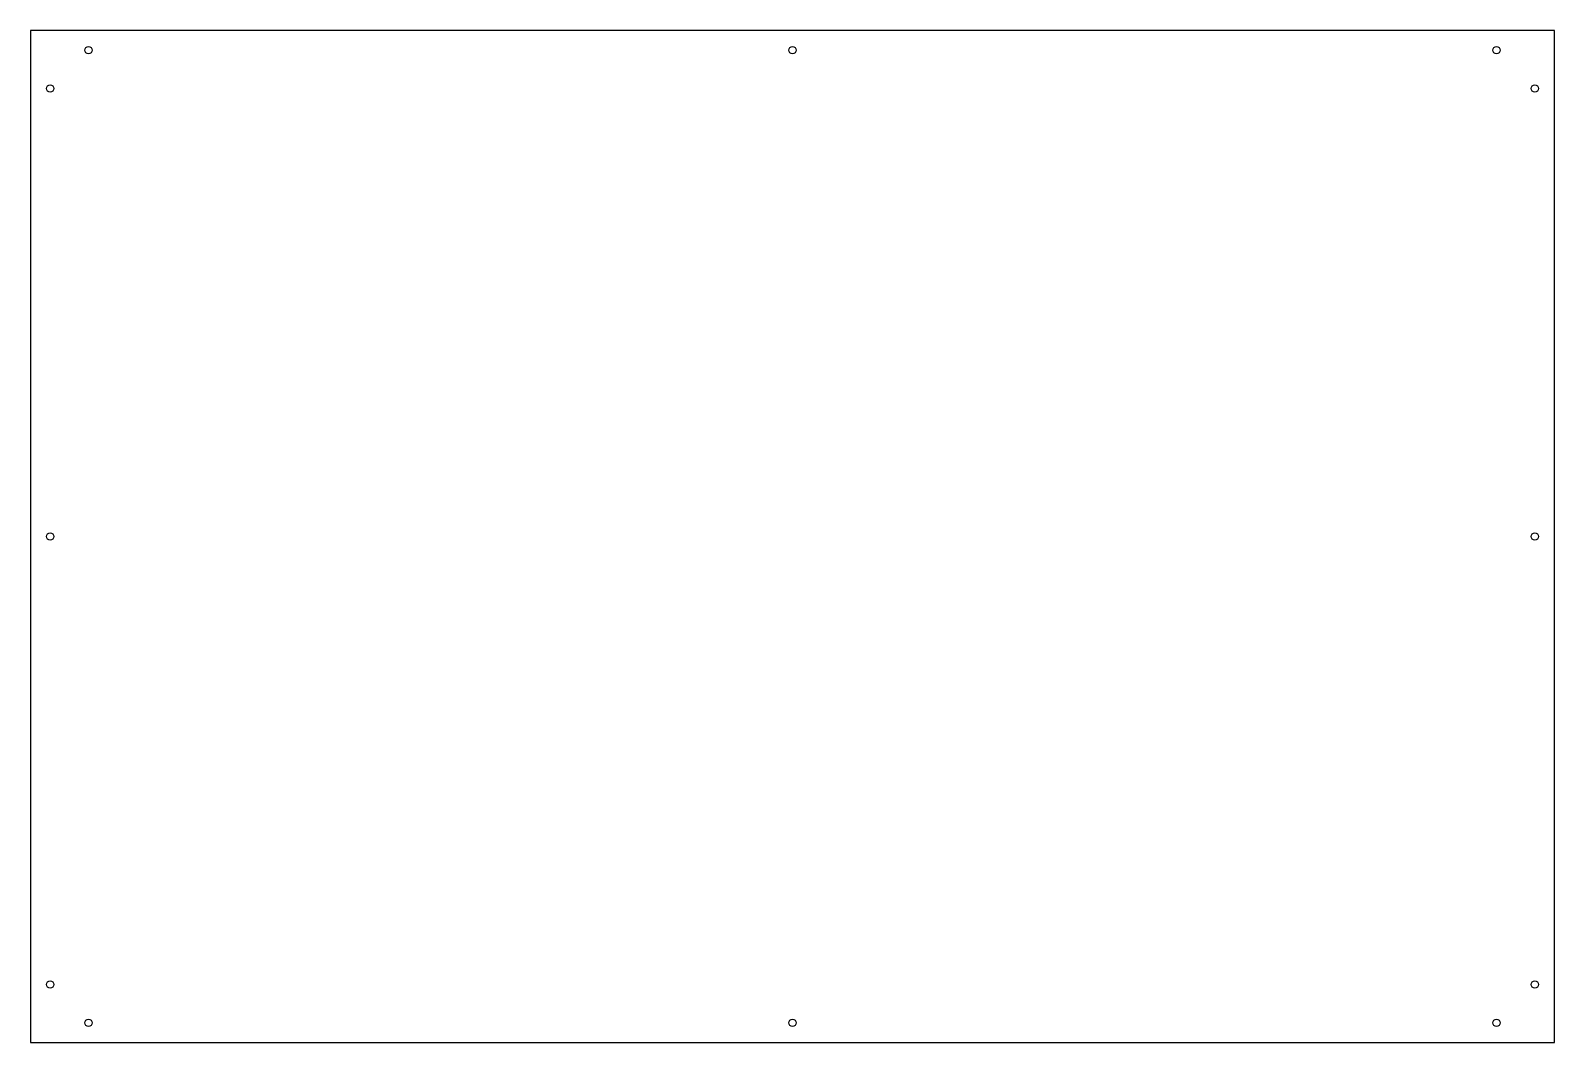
# Model space of a CAD drawing. Header units: millimetres. Extents: x -581 to 581, y 0 to 772.
import ezdxf

# ---------------------------------------------------------------- set-up
doc = ezdxf.new("R2010")
doc.units = ezdxf.units.MM
doc.layers.add('CUTOUTS', color=1, linetype='CONTINUOUS')
doc.layers.add('PERIMETER', color=5, linetype='CONTINUOUS')

msp = doc.modelspace()

# ---------------------------------------------------------------- linework, layer by layer
at = {"layer": 'CUTOUTS'}
for centre in [(-536.75, 757), (0, 757), (536.75, 757), (-566, 727.75), (566, 727.75), (-566, 386), (566, 386), (-566, 44.25), (566, 44.25), (-536.75, 15), (0, 15), (536.75, 15)]:
    msp.add_circle(centre, 2.75, dxfattribs=at)
at = {"layer": 'PERIMETER'}
msp.add_lwpolyline([(-581, 772), (-581, 0), (581, 0), (581, 772)], close=True, dxfattribs=at)

doc.saveas('drawing.dxf')
